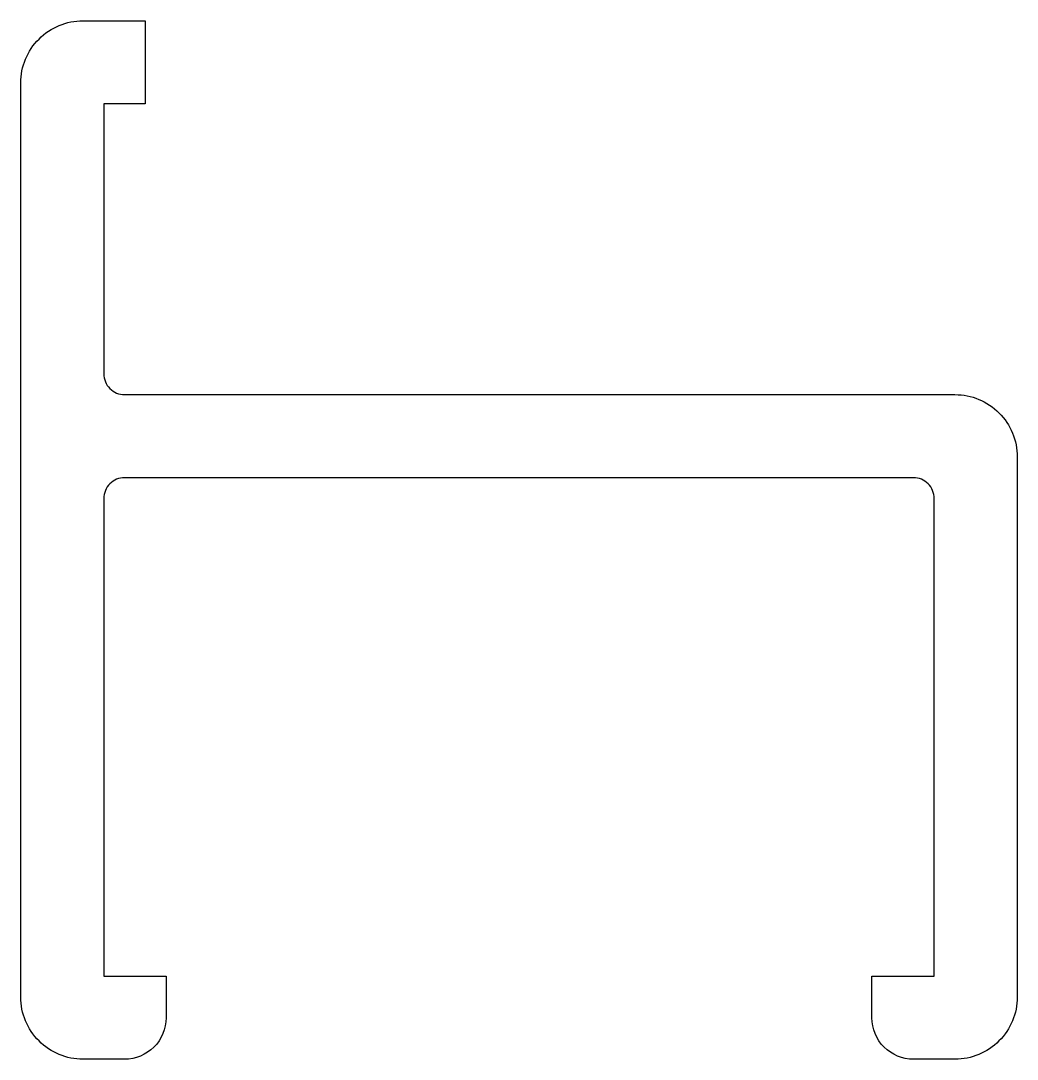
# Model space of a CAD drawing. Extents: x 253 to 277, y 247.3 to 272.3.
import ezdxf

# ---------------------------------------------------------------- set-up
doc = ezdxf.new("R2010")
doc.units = 0
doc.layers.add('ANA', color=220, linetype='CONTINUOUS')

msp = doc.modelspace()

# ---------------------------------------------------------------- linework, layer by layer
at = {"layer": 'ANA'}
msp.add_lwpolyline([(255.524, 263.254), (275.524, 263.254, -0.414214), (277.024, 261.754), (277.024, 248.754, -0.414214), (275.524, 247.254), (274.524, 247.254, -0.414214), (273.524, 248.254), (273.524, 249.254), (275.024, 249.254), (275.024, 260.754, 0.414214), (274.524, 261.254), (255.524, 261.254, 0.414214), (255.024, 260.754), (255.024, 249.254), (256.524, 249.254), (256.524, 248.254, -0.414214), (255.524, 247.254), (254.524, 247.254, -0.414214), (253.024, 248.754), (253.024, 270.754, -0.414214), (254.524, 272.254), (256.024, 272.254), (256.024, 270.254), (255.024, 270.254), (255.024, 263.754, 0.414214)], format="xyb", close=True, dxfattribs=at)

doc.saveas('drawing.dxf')
